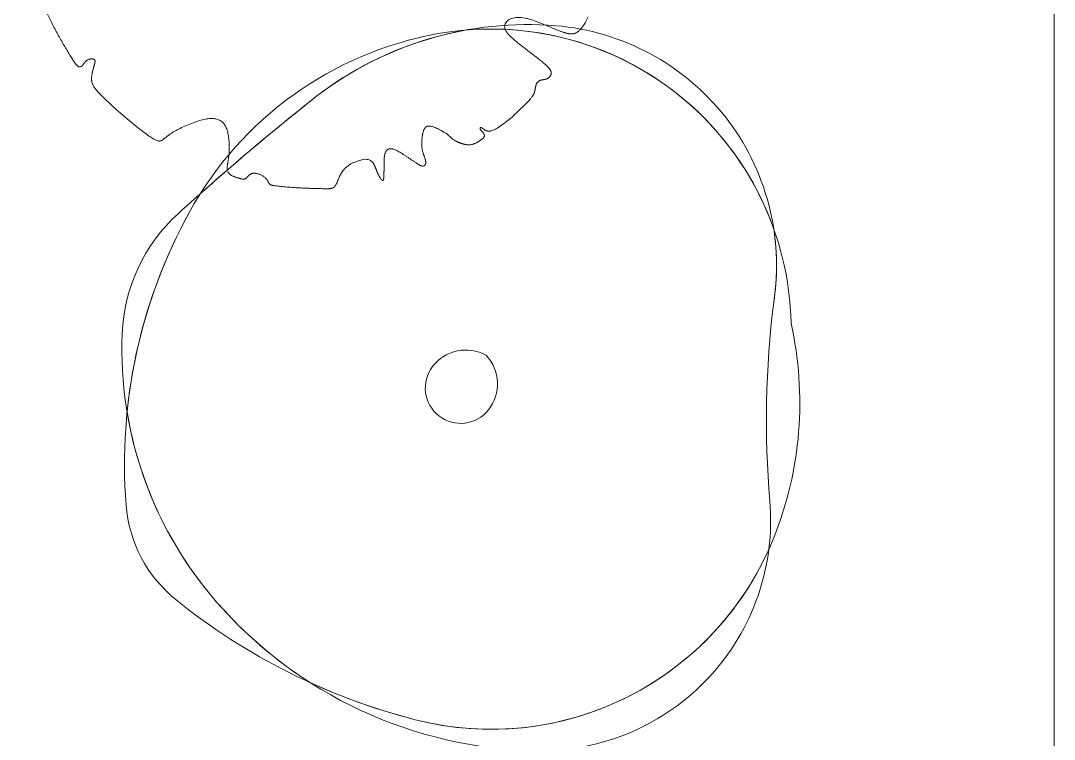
# Model space of a CAD drawing. Header units: metres. Extents: x -144 to 1000, y -717 to 29.
# Drawn here: x 169.303 to 170.272, y -564.232 to -563.558 of the extents above; entities that cross this region are included whole.
import ezdxf

# ---------------------------------------------------------------- set-up
doc = ezdxf.new("R2010")
doc.units = ezdxf.units.M
doc.layers.get('0').update_dxf_attribs({"color": 1})
doc.layers.add('A-DETL-GENF', color=1, linetype='Continuous', lineweight=9)
doc.layers.add('A-FLOR', color=2, linetype='Continuous', lineweight=9)

# ---------------------------------------------------------------- blocks, each defined once
blk = doc.blocks.new('Q')
at = {"layer": 'A-DETL-GENF'}
for centre, radius, start, end in [((175.70475, -502.38064), 0.32479, 85.31026, 127.42974), ((175.70475, -502.38064), 0.32479, 100.13791, 127.42974), ((175.67038, -502.34136), 0.28137, 1.16757, 100.45548), ((175.67038, -502.34136), 0.28137, 19.54941, 94.64891), ((175.71288, -502.28144), 0.22526, 351.1087, 85.31026), ((175.67982, -502.39252), 0.3334, 100.45548, 151.04248), ((177.02764, -504.04708), 2.45244, 128.30978, 132.29593), ((177.02764, -504.04708), 2.45244, 128.30978, 131.64364), ((175.67982, -502.39252), 0.3334, 147.70328, 151.04248), ((175.48526, -502.35179), 0.16051, 132.29593, 177.68766), ((175.81579, -502.46776), 0.48879, 151.04248, 184.47921), ((175.81579, -502.46776), 0.48879, 151.04248, 174.26), ((175.71288, -502.28144), 0.22526, 351.1087, 8.74143), ((176.81939, -502.42636), 0.89078, 172.90007, 184.87564), ((176.81939, -502.42636), 0.89078, 172.90007, 184.87564), ((175.61909, -502.41006), 0.34083, 338.15257, 12.61453), ((175.68535, -502.35987), 0.36076, 177.68766, 221.07668), ((175.64703, -502.40015), 0.03938, 61.27911, 142.67934), ((175.64703, -502.40015), 0.03938, 61.27911, 142.67934), ((175.63717, -502.39249), 0.03939, 321.68264, 43.04272), ((175.63717, -502.39249), 0.03939, 321.68264, 43.04272), ((175.64207, -502.39637), 0.03314, 142.67934, 321.68264), ((175.64207, -502.39637), 0.03314, 142.67934, 321.68264), ((175.68535, -502.35987), 0.36076, 189.4142, 221.07668), ((175.45513, -502.49601), 0.12703, 184.47921, 231.15866), ((175.71675, -502.52042), 0.21587, 269.07521, 4.87564), ((175.71675, -502.52042), 0.21587, 352.76775, 4.87564), ((175.67043, -502.43064), 0.28552, 255.60852, 338.15257), ((175.67043, -502.43064), 0.28552, 255.60852, 335.82029), ((175.74651, -502.13415), 0.59162, 231.15866, 255.60852), ((175.71983, -502.32981), 0.40649, 221.07668, 237.47046), ((175.71983, -502.32981), 0.40649, 221.07668, 269.07521), ((175.74651, -502.13415), 0.59162, 245.50783, 255.60852)]:
    blk.add_arc(centre, radius, start, end, dxfattribs=at)
for points, knots in [([(175.32081, -501.8745), (175.31803, -501.87449), (175.3142, -501.87432), (175.31043, -501.87383), (175.30844, -501.87348), (175.30698, -501.87319), (175.30558, -501.87287), (175.30426, -501.87251), (175.30297, -501.87212), (175.30169, -501.87172), (175.30042, -501.87129), (175.29879, -501.87069), (175.29677, -501.86989), (175.29423, -501.86887), (175.29175, -501.86779), (175.28929, -501.86667), (175.28734, -501.8657), (175.2859, -501.86492), (175.28484, -501.86432), (175.28385, -501.86372), (175.28296, -501.86311), (175.28214, -501.8625), (175.28138, -501.86189), (175.28072, -501.86128), (175.28027, -501.86077), (175.27998, -501.86036), (175.27972, -501.85996), (175.27947, -501.85945), (175.27931, -501.85894), (175.27925, -501.85859), (175.27923, -501.85839), (175.27922, -501.85824), (175.27922, -501.8581), (175.27924, -501.8579), (175.2793, -501.85755), (175.27943, -501.85716), (175.27961, -501.85677), (175.27977, -501.85648), (175.27991, -501.85625), (175.28002, -501.85606), (175.28011, -501.85592), (175.2802, -501.85578), (175.28033, -501.8556), (175.28059, -501.85528), (175.281, -501.85483), (175.28145, -501.8544), (175.28176, -501.85411), (175.28193, -501.85395), (175.28206, -501.85383), (175.28219, -501.85371), (175.28237, -501.85355), (175.28269, -501.85328), (175.28316, -501.85291), (175.28361, -501.85255), (175.2839, -501.85232), (175.28406, -501.85219), (175.28417, -501.8521), (175.28428, -501.85201), (175.28442, -501.85189), (175.28466, -501.85169), (175.28499, -501.85142), (175.28526, -501.85117), (175.28543, -501.851), (175.28552, -501.85087), (175.2856, -501.85076), (175.28565, -501.85066), (175.2857, -501.8505), (175.28567, -501.85035), (175.28556, -501.85023), (175.28545, -501.85015), (175.28528, -501.85008), (175.285, -501.85001), (175.28468, -501.84996), (175.28439, -501.84993), (175.28415, -501.8499), (175.28389, -501.84988), (175.28352, -501.84987), (175.2828, -501.84985), (175.2816, -501.84984), (175.28013, -501.84983), (175.27884, -501.84983), (175.27785, -501.84985), (175.27682, -501.84987), (175.27574, -501.8499), (175.27464, -501.84994), (175.27358, -501.85001), (175.27255, -501.85011), (175.2715, -501.85022), (175.27049, -501.85036), (175.26956, -501.85055), (175.26871, -501.85077), (175.26766, -501.85112), (175.26672, -501.85154), (175.26593, -501.85204), (175.26541, -501.85246), (175.26502, -501.85284), (175.26473, -501.85316), (175.26451, -501.85341), (175.2643, -501.85367), (175.26405, -501.85403), (175.26376, -501.8545), (175.26349, -501.855), (175.26328, -501.85542), (175.26312, -501.85574), (175.26296, -501.85607), (175.26277, -501.85652), (175.26254, -501.85711), (175.26231, -501.85772), (175.26212, -501.85823), (175.26197, -501.85862), (175.26182, -501.85901), (175.26162, -501.85955), (175.26137, -501.86024), (175.26106, -501.8611), (175.26069, -501.86199), (175.26029, -501.86291), (175.25972, -501.86417), (175.2586, -501.86646), (175.25579, -501.87137), (175.25174, -501.87735), (175.24739, -501.8831), (175.24469, -501.88643), (175.2426, -501.88894), (175.24107, -501.89076), (175.23959, -501.89252), (175.23818, -501.89426), (175.23707, -501.89569), (175.23622, -501.89682), (175.23561, -501.89768), (175.23502, -501.89854), (175.23427, -501.89968), (175.23339, -501.90113), (175.23247, -501.9029), (175.23139, -501.90532), (175.23041, -501.90852), (175.22978, -501.91246), (175.22968, -501.9163), (175.23003, -501.91925), (175.23049, -501.9211), (175.23081, -501.92209), (175.2311, -501.92279), (175.23143, -501.92346), (175.23178, -501.92409), (175.23218, -501.92468), (175.23263, -501.92523), (175.23313, -501.92573), (175.23366, -501.92618), (175.23415, -501.92653), (175.23456, -501.92678), (175.23499, -501.92701), (175.23556, -501.92727), (175.23631, -501.92752), (175.23696, -501.9277), (175.23743, -501.92782), (175.2377, -501.92789), (175.23791, -501.92794), (175.23811, -501.92799), (175.23839, -501.92805), (175.23889, -501.92815), (175.23963, -501.92827), (175.24039, -501.9284), (175.241, -501.92851), (175.24137, -501.92859), (175.24167, -501.92866), (175.24197, -501.92873), (175.24251, -501.92885), (175.24328, -501.92902), (175.24405, -501.92923), (175.24465, -501.92942), (175.24509, -501.92959), (175.24553, -501.92977), (175.24612, -501.93003), (175.24712, -501.93053), (175.24904, -501.9317), (175.25148, -501.93393), (175.25375, -501.9372), (175.25494, -501.94031), (175.25541, -501.94288), (175.25548, -501.94451), (175.25539, -501.94579), (175.25522, -501.94707), (175.25489, -501.94831), (175.2544, -501.9495), (175.25395, -501.95038), (175.25341, -501.95122), (175.25262, -501.95228), (175.25162, -501.95327), (175.2505, -501.95417), (175.24965, -501.95478), (175.24875, -501.95533), (175.24779, -501.95583), (175.24681, -501.95626), (175.24555, -501.95673), (175.24429, -501.95704), (175.2432, -501.95718), (175.24261, -501.95722), (175.24219, -501.95723), (175.24177, -501.95721), (175.24124, -501.95715), (175.24072, -501.95703), (175.24023, -501.95689), (175.23987, -501.95678), (175.23958, -501.95667), (175.23935, -501.95659), (175.23919, -501.95652), (175.23902, -501.95646), (175.23881, -501.95636), (175.23855, -501.95623), (175.23825, -501.95605), (175.23796, -501.95587), (175.23767, -501.95569), (175.2374, -501.95551), (175.23718, -501.95537), (175.237, -501.95526), (175.23687, -501.95519), (175.23674, -501.95512), (175.23657, -501.95502), (175.23637, -501.9549), (175.23613, -501.95475), (175.23582, -501.95457), (175.23553, -501.95441), (175.23528, -501.9543), (175.23513, -501.95425), (175.23503, -501.95422), (175.23493, -501.95419), (175.23479, -501.95416), (175.23456, -501.95412), (175.23424, -501.9541), (175.23388, -501.95414), (175.23354, -501.95425), (175.23323, -501.95444), (175.23294, -501.9547), (175.23267, -501.95502), (175.2322, -501.95583), (175.23169, -501.95757), (175.2315, -501.96114), (175.23177, -501.96578), (175.23237, -501.97112), (175.23323, -501.97685), (175.23424, -501.98264), (175.2353, -501.98813), (175.23626, -501.99235), (175.23712, -501.99545), (175.23783, -501.99764), (175.2386, -501.99966), (175.23931, -502.00121), (175.23993, -502.00236), (175.24057, -502.00344), (175.24144, -502.00468), (175.2426, -502.00594), (175.24387, -502.007), (175.24505, -502.00769), (175.24605, -502.00813), (175.24682, -502.00842), (175.24761, -502.00865), (175.24843, -502.00884), (175.24927, -502.00898), (175.25013, -502.00909), (175.251, -502.00915), (175.25189, -502.00917), (175.2528, -502.00916), (175.25371, -502.00911), (175.25463, -502.00903), (175.25557, -502.00892), (175.25651, -502.00878), (175.25745, -502.00862), (175.25839, -502.00843), (175.25934, -502.00821), (175.26012, -502.00802), (175.26074, -502.00787), (175.26119, -502.00777), (175.26164, -502.00767), (175.26224, -502.00752), (175.26298, -502.00734), (175.2637, -502.00718), (175.26418, -502.00708), (175.26445, -502.00703), (175.26465, -502.007), (175.26484, -502.00698), (175.2651, -502.00694), (175.26555, -502.00688), (175.26616, -502.00682), (175.26674, -502.0068), (175.26716, -502.00682), (175.26746, -502.00687), (175.26774, -502.00693), (175.26809, -502.00704), (175.2685, -502.00723), (175.26885, -502.00747), (175.26909, -502.0077), (175.2693, -502.00795), (175.26952, -502.00832), (175.26971, -502.00885), (175.26982, -502.00942), (175.26986, -502.01001), (175.26982, -502.01062), (175.26967, -502.01151), (175.26938, -502.0124), (175.26892, -502.01323), (175.2685, -502.01386), (175.26802, -502.01447), (175.26748, -502.01504), (175.26688, -502.01557), (175.2662, -502.01608), (175.2656, -502.01648), (175.26511, -502.01678), (175.26474, -502.01701), (175.26436, -502.01723), (175.26384, -502.01751), (175.26317, -502.01785), (175.26248, -502.01817), (175.26193, -502.01842), (175.26153, -502.0186), (175.26113, -502.01878), (175.26059, -502.01901), (175.2599, -502.01928), (175.25923, -502.01954), (175.25871, -502.01974), (175.25819, -502.01995), (175.25756, -502.02019), (175.25681, -502.02047), (175.25621, -502.02071), (175.25575, -502.0209), (175.25541, -502.02104), (175.25507, -502.02119), (175.25463, -502.02138), (175.2541, -502.02162), (175.25359, -502.02186), (175.2532, -502.02207), (175.25292, -502.02223), (175.25265, -502.0224), (175.25229, -502.02262), (175.25187, -502.02291), (175.25148, -502.02321), (175.25119, -502.02347), (175.25099, -502.02367), (175.25079, -502.02388), (175.25054, -502.02417), (175.25015, -502.0247), (175.24969, -502.02553), (175.24935, -502.02671), (175.24919, -502.02803), (175.24921, -502.0295), (175.24945, -502.03164), (175.25015, -502.03464), (175.25154, -502.0387), (175.25339, -502.04316), (175.25636, -502.04955), (175.25994, -502.0565), (175.2638, -502.06364), (175.26675, -502.06896), (175.2697, -502.07412), (175.27255, -502.07899), (175.27524, -502.08347), (175.27727, -502.08677), (175.27874, -502.08908), (175.2796, -502.09039), (175.28027, -502.09133), (175.28075, -502.092), (175.28122, -502.09261), (175.28168, -502.09317), (175.28212, -502.09367), (175.28256, -502.09412), (175.28298, -502.09451), (175.2834, -502.09484), (175.28381, -502.0951), (175.28421, -502.09531), (175.28461, -502.09545), (175.285, -502.09552), (175.28539, -502.09552), (175.28577, -502.09546), (175.28608, -502.09534), (175.28634, -502.09521), (175.28653, -502.0951), (175.28672, -502.09496), (175.28696, -502.09474), (175.28721, -502.09449), (175.28746, -502.0942), (175.28765, -502.09398), (175.28781, -502.09378), (175.28795, -502.09362), (175.28805, -502.0935), (175.28815, -502.09338), (175.28828, -502.09321), (175.28852, -502.09289), (175.28887, -502.0924), (175.28923, -502.0919), (175.2895, -502.09156), (175.28966, -502.09137), (175.28979, -502.09123), (175.28992, -502.0911), (175.29009, -502.09091), (175.29039, -502.09058), (175.29085, -502.09011), (175.29133, -502.08967), (175.29175, -502.08936), (175.29208, -502.08915), (175.29242, -502.08895), (175.29291, -502.08871), (175.29355, -502.08845), (175.29435, -502.0882), (175.29511, -502.08804), (175.29587, -502.08797), (175.29666, -502.08797), (175.2974, -502.08805), (175.29787, -502.08817), (175.29813, -502.08828), (175.29831, -502.08836), (175.29859, -502.08852), (175.29893, -502.08879), (175.2992, -502.08913), (175.29933, -502.0894), (175.29939, -502.08956), (175.29943, -502.08969), (175.29946, -502.08982), (175.29949, -502.09), (175.29951, -502.09033), (175.29946, -502.09076), (175.29938, -502.09121), (175.2993, -502.09157), (175.29923, -502.09188), (175.29918, -502.09213), (175.29913, -502.09233), (175.29909, -502.09252), (175.29902, -502.09279), (175.29888, -502.09327), (175.29865, -502.094), (175.2984, -502.09477), (175.2982, -502.09541), (175.29807, -502.0959), (175.29793, -502.0964), (175.29774, -502.09708), (175.29751, -502.09797), (175.29728, -502.0989), (175.29713, -502.09957), (175.29705, -502.09996), (175.29698, -502.10031), (175.2969, -502.10071), (175.29678, -502.10131), (175.29662, -502.10209), (175.29644, -502.10305), (175.29631, -502.10404), (175.29626, -502.10481), (175.29625, -502.10529), (175.29625, -502.10547), (175.29625, -502.10574), (175.29624, -502.10632), (175.29623, -502.10723), (175.29626, -502.10835), (175.29639, -502.10951), (175.29663, -502.11053), (175.2969, -502.11127), (175.29709, -502.11169), (175.29738, -502.11234), (175.29813, -502.11379), (175.29968, -502.11613), (175.30133, -502.11814), (175.30226, -502.11918)], [0, 0, 0, 0, 0.008264, 0.012397, 0.014463, 0.016529, 0.018595, 0.020661, 0.022727, 0.024793, 0.02686, 0.028926, 0.033058, 0.03719, 0.041322, 0.045455, 0.049587, 0.051653, 0.053719, 0.055785, 0.057851, 0.059917, 0.061983, 0.06405, 0.066116, 0.067149, 0.068182, 0.070248, 0.072314, 0.073347, 0.073864, 0.07438, 0.074897, 0.075413, 0.076446, 0.078512, 0.079545, 0.080579, 0.081612, 0.082128, 0.082645, 0.083161, 0.083678, 0.084711, 0.086777, 0.088843, 0.089876, 0.090393, 0.090909, 0.091426, 0.091942, 0.092975, 0.095041, 0.097107, 0.09814, 0.098657, 0.099174, 0.09969, 0.100207, 0.10124, 0.103306, 0.105372, 0.106405, 0.107438, 0.108471, 0.109504, 0.110537, 0.113636, 0.115186, 0.116219, 0.117769, 0.119835, 0.121901, 0.122934, 0.123967, 0.125, 0.126033, 0.128099, 0.132231, 0.136364, 0.13843, 0.140496, 0.142562, 0.144628, 0.146694, 0.14876, 0.150826, 0.152893, 0.154959, 0.157025, 0.159091, 0.161157, 0.165289, 0.167355, 0.169421, 0.171488, 0.172521, 0.173554, 0.174587, 0.17562, 0.177686, 0.179752, 0.180785, 0.181818, 0.182851, 0.183884, 0.18595, 0.188017, 0.18905, 0.190083, 0.191116, 0.192149, 0.194215, 0.196281, 0.198347, 0.200413, 0.202479, 0.206612, 0.214876, 0.231405, 0.239669, 0.247934, 0.252066, 0.256198, 0.260331, 0.264463, 0.268595, 0.270661, 0.272727, 0.274793, 0.27686, 0.280992, 0.285124, 0.289256, 0.297521, 0.305785, 0.31405, 0.322314, 0.326446, 0.328512, 0.330579, 0.332645, 0.334711, 0.336777, 0.338843, 0.340909, 0.342975, 0.345041, 0.346074, 0.347107, 0.349174, 0.35124, 0.353306, 0.354339, 0.354855, 0.355372, 0.355888, 0.356405, 0.357438, 0.359504, 0.36157, 0.362603, 0.363636, 0.364153, 0.364669, 0.365702, 0.367769, 0.369835, 0.370868, 0.371901, 0.372934, 0.373967, 0.376033, 0.380165, 0.38843, 0.396694, 0.404959, 0.409091, 0.413223, 0.415289, 0.417355, 0.421488, 0.423554, 0.42562, 0.427686, 0.429752, 0.433884, 0.43595, 0.438017, 0.440083, 0.442149, 0.444215, 0.446281, 0.450413, 0.452479, 0.453512, 0.454545, 0.455579, 0.456612, 0.458678, 0.459711, 0.460744, 0.461777, 0.462293, 0.46281, 0.463326, 0.463843, 0.464876, 0.465909, 0.466942, 0.467975, 0.469008, 0.470041, 0.470558, 0.471074, 0.471591, 0.472107, 0.47314, 0.474174, 0.475207, 0.477273, 0.478306, 0.478822, 0.479339, 0.479855, 0.480372, 0.481405, 0.483471, 0.485537, 0.487603, 0.489669, 0.491736, 0.493802, 0.495868, 0.504132, 0.512397, 0.520661, 0.528926, 0.53719, 0.545455, 0.553719, 0.561983, 0.566116, 0.570248, 0.57438, 0.578512, 0.580579, 0.582645, 0.586777, 0.590909, 0.595041, 0.599174, 0.60124, 0.603306, 0.605372, 0.607438, 0.609504, 0.61157, 0.613636, 0.615702, 0.617769, 0.619835, 0.621901, 0.623967, 0.626033, 0.628099, 0.630165, 0.632231, 0.634298, 0.635331, 0.636364, 0.637397, 0.63843, 0.640496, 0.642562, 0.643595, 0.644112, 0.644628, 0.645145, 0.645661, 0.646694, 0.64876, 0.650826, 0.65186, 0.652893, 0.653926, 0.654959, 0.657025, 0.659091, 0.660124, 0.661157, 0.663223, 0.665289, 0.667355, 0.669421, 0.671488, 0.673554, 0.677686, 0.679752, 0.681818, 0.683884, 0.68595, 0.688017, 0.690083, 0.692149, 0.693182, 0.694215, 0.695248, 0.696281, 0.698347, 0.700413, 0.701446, 0.702479, 0.703512, 0.704545, 0.706612, 0.708678, 0.709711, 0.710744, 0.71281, 0.714876, 0.716942, 0.717975, 0.719008, 0.720041, 0.721074, 0.72314, 0.725207, 0.72624, 0.727273, 0.728306, 0.729339, 0.731405, 0.733471, 0.734504, 0.735537, 0.73657, 0.737603, 0.739669, 0.743802, 0.747934, 0.752066, 0.756198, 0.760331, 0.768595, 0.77686, 0.785124, 0.793388, 0.809917, 0.818182, 0.826446, 0.834711, 0.842975, 0.85124, 0.859504, 0.863636, 0.867769, 0.869835, 0.871901, 0.873967, 0.876033, 0.878099, 0.880165, 0.882231, 0.884298, 0.886364, 0.88843, 0.890496, 0.892562, 0.894628, 0.896694, 0.89876, 0.899793, 0.900826, 0.90186, 0.902893, 0.904959, 0.905992, 0.907025, 0.908058, 0.908574, 0.909091, 0.909607, 0.910124, 0.911157, 0.913223, 0.915289, 0.916322, 0.916839, 0.917355, 0.917872, 0.918388, 0.919421, 0.921488, 0.923554, 0.924587, 0.92562, 0.926653, 0.927686, 0.929752, 0.931818, 0.933884, 0.93595, 0.938017, 0.940083, 0.942149, 0.942665, 0.943182, 0.944215, 0.946281, 0.948347, 0.94938, 0.949897, 0.950413, 0.95093, 0.951446, 0.952479, 0.954545, 0.955579, 0.956612, 0.957645, 0.958161, 0.958678, 0.959194, 0.959711, 0.960744, 0.96281, 0.964876, 0.965909, 0.966942, 0.967975, 0.969008, 0.971074, 0.97314, 0.974174, 0.97469, 0.975207, 0.975981, 0.976756, 0.978306, 0.979855, 0.981405, 0.982955, 0.983342, 0.983536, 0.983729, 0.984504, 0.986054, 0.987603, 0.989153, 0.990702, 0.991477, 0.991865, 0.992252, 0.993802, 0.996901, 1, 1, 1, 1]), ([(175.68433, -502.06134), (175.68418, -502.06104), (175.68385, -502.06037), (175.68351, -502.05932), (175.68331, -502.05822), (175.68331, -502.05732), (175.68341, -502.05663), (175.68352, -502.05612), (175.68367, -502.05562), (175.68387, -502.05513), (175.6841, -502.05466), (175.68463, -502.05374), (175.68619, -502.05192), (175.68968, -502.04987), (175.69517, -502.04892), (175.70098, -502.04946), (175.7064, -502.05073), (175.71087, -502.05214), (175.71569, -502.05394), (175.72071, -502.05598), (175.72579, -502.05811), (175.72994, -502.05984), (175.73315, -502.06112), (175.73509, -502.06187), (175.73659, -502.06241), (175.73769, -502.06281), (175.73877, -502.06318), (175.73965, -502.06345), (175.74033, -502.06365), (175.74101, -502.06385), (175.74183, -502.06407), (175.74264, -502.06426), (175.74328, -502.06438), (175.74375, -502.06445), (175.74422, -502.0645), (175.74484, -502.06457), (175.7456, -502.06461), (175.74634, -502.0646), (175.74694, -502.06455), (175.74738, -502.06449), (175.74782, -502.06441), (175.7484, -502.06428), (175.74912, -502.06407), (175.74998, -502.06374), (175.75084, -502.06329), (175.7517, -502.06274), (175.75255, -502.0621), (175.7534, -502.06135), (175.75513, -502.05957), (175.75774, -502.05606), (175.76025, -502.05129), (175.76155, -502.04854)], [0.5312985, 0.5312985, 0.5312985, 0.5312985, 0.5384615, 0.5480769, 0.5576923, 0.5673077, 0.5721154, 0.5769231, 0.5817308, 0.5865385, 0.5913462, 0.5961538, 0.6153846, 0.6538462, 0.6923077, 0.7307692, 0.75, 0.7692308, 0.7884615, 0.8076923, 0.8269231, 0.8461538, 0.8557692, 0.8653846, 0.8701923, 0.875, 0.8798077, 0.8846154, 0.8870192, 0.8894231, 0.8942308, 0.8990385, 0.9014423, 0.9038462, 0.90625, 0.9086538, 0.9134615, 0.9182692, 0.9206731, 0.9230769, 0.9254808, 0.9278846, 0.9326923, 0.9375, 0.9423077, 0.9471154, 0.9519231, 0.9567308, 0.9615385, 0.9807692, 1, 1, 1, 1]), ([(175.30226, -502.11918), (175.30561, -502.12252), (175.3121, -502.12881), (175.32426, -502.13987), (175.33486, -502.14868), (175.3434, -502.15535), (175.34862, -502.15929), (175.35279, -502.1622), (175.3561, -502.16411), (175.35829, -502.16487), (175.35959, -502.16498), (175.36019, -502.16493), (175.36053, -502.16488), (175.36078, -502.16482), (175.36104, -502.16476), (175.36136, -502.16464), (175.36176, -502.16447), (175.36215, -502.16425), (175.36243, -502.16409), (175.3626, -502.16398), (175.36277, -502.16388), (175.36298, -502.16374), (175.36332, -502.1635), (175.36374, -502.16317), (175.36418, -502.16281), (175.36456, -502.16251), (175.36486, -502.16227), (175.36517, -502.16202), (175.36558, -502.16168), (175.36612, -502.16123), (175.3667, -502.16076), (175.3672, -502.16036), (175.36759, -502.16007), (175.368, -502.15976), (175.36857, -502.15934), (175.36961, -502.15858), (175.37126, -502.15746), (175.37362, -502.15604), (175.37708, -502.15411), (175.38195, -502.15168), (175.38821, -502.14894), (175.39445, -502.14661), (175.40021, -502.14492), (175.40531, -502.14397), (175.4098, -502.14376), (175.41367, -502.14431), (175.41693, -502.14566), (175.41958, -502.14782), (175.42165, -502.15077), (175.4232, -502.15447), (175.42429, -502.15886), (175.42497, -502.16393), (175.42525, -502.16947), (175.42517, -502.1742), (175.42493, -502.17742), (175.42474, -502.17924), (175.42459, -502.18056), (175.42441, -502.18185), (175.42419, -502.18312), (175.42401, -502.18415), (175.4239, -502.18485), (175.42384, -502.18525), (175.42378, -502.18564), (175.42372, -502.18613), (175.4236, -502.18689), (175.42346, -502.18783), (175.42335, -502.18872), (175.42331, -502.18933), (175.4233, -502.18967), (175.4233, -502.18993), (175.4233, -502.19018), (175.4233, -502.19051), (175.42332, -502.19108), (175.42336, -502.19167), (175.42342, -502.1921), (175.42344, -502.19222)], [0, 0, 0, 0, 0.015625, 0.03125, 0.0625, 0.078125, 0.09375, 0.109375, 0.125, 0.140625, 0.1484375, 0.1523438, 0.1542969, 0.15625, 0.1582031, 0.1601562, 0.1640625, 0.1679688, 0.1699219, 0.1708984, 0.171875, 0.1738281, 0.1757812, 0.1796875, 0.1835938, 0.1855469, 0.1875, 0.1894531, 0.1914062, 0.1953125, 0.1992188, 0.2011719, 0.203125, 0.2050781, 0.2070312, 0.2109375, 0.21875, 0.2265625, 0.234375, 0.25, 0.265625, 0.28125, 0.296875, 0.3125, 0.328125, 0.34375, 0.359375, 0.375, 0.390625, 0.40625, 0.421875, 0.4375, 0.453125, 0.46875, 0.4765625, 0.4804688, 0.484375, 0.4882812, 0.4921875, 0.4960938, 0.4980469, 0.4990234, 0.5, 0.5019531, 0.5039062, 0.5078125, 0.5117188, 0.5136719, 0.5146484, 0.515625, 0.5166016, 0.5175781, 0.5195312, 0.5234375, 0.525, 0.525, 0.525, 0.525])]:
    blk.add_open_spline(points, degree=3, knots=knots, dxfattribs=at)
at = {"layer": 'A-DETL-GENF', "color": 79, "true_color": 0x364b21}
for points, knots in [([(175.6978, -502.07468), (175.69732, -502.07431), (175.69561, -502.07294), (175.69283, -502.07066), (175.68974, -502.06792), (175.68758, -502.06574), (175.68614, -502.06406), (175.68522, -502.06283), (175.68465, -502.06193), (175.68438, -502.06144), (175.68433, -502.06134)], [0.43504691, 0.43504691, 0.43504691, 0.43504691, 0.44230769, 0.46153846, 0.48076923, 0.5, 0.50961538, 0.51923077, 0.52884615, 0.53129847, 0.53129847, 0.53129847, 0.53129847]), ([(175.70776, -502.08235), (175.70658, -502.08145), (175.70402, -502.07951), (175.70081, -502.07704), (175.69884, -502.0755), (175.69817, -502.07498)], [0.38709677, 0.38709677, 0.38709677, 0.38709677, 0.40384615, 0.42307692, 0.43315054, 0.43315054, 0.43315054, 0.43315054]), ([(175.6899, -502.14279), (175.69204, -502.1408), (175.69497, -502.13805), (175.69833, -502.13483), (175.70059, -502.13264), (175.70255, -502.13071), (175.70421, -502.12905), (175.70564, -502.12757), (175.70691, -502.12618), (175.70799, -502.12492), (175.70884, -502.12384), (175.70942, -502.123), (175.70983, -502.12235), (175.71013, -502.12185), (175.71041, -502.12136), (175.71071, -502.12073), (175.71095, -502.12012), (175.71114, -502.11952), (175.71128, -502.11908), (175.71138, -502.1187), (175.71147, -502.1184), (175.71153, -502.11817), (175.7116, -502.11793), (175.71167, -502.11762), (175.71175, -502.11722), (175.71183, -502.11674), (175.71193, -502.1161), (175.71202, -502.11547), (175.71212, -502.11494), (175.71218, -502.11464), (175.71223, -502.11442), (175.71228, -502.1142), (175.71234, -502.11391), (175.71243, -502.11355), (175.71253, -502.11313), (175.71267, -502.11257), (175.71283, -502.11204), (175.71302, -502.11154), (175.71325, -502.11108), (175.71359, -502.11055), (175.71406, -502.10998), (175.71449, -502.10955), (175.71481, -502.10928), (175.715, -502.10914), (175.71514, -502.10903), (175.71528, -502.10893), (175.71547, -502.1088), (175.71583, -502.10859), (175.71636, -502.10833), (175.71691, -502.10812), (175.71729, -502.10799), (175.71751, -502.10791), (175.71767, -502.10786), (175.71783, -502.10781), (175.71805, -502.10775), (175.71832, -502.10769), (175.71865, -502.10763), (175.71898, -502.10758), (175.7193, -502.10753), (175.71963, -502.10748), (175.7199, -502.10744), (175.72011, -502.1074), (175.72027, -502.10736), (175.72043, -502.10733), (175.72064, -502.10728), (175.7209, -502.10723), (175.72122, -502.10717), (175.72164, -502.10708), (175.72205, -502.10698), (175.72245, -502.10685), (175.72274, -502.10673), (175.72303, -502.1066), (175.72342, -502.1064), (175.72389, -502.10612), (175.72443, -502.10574), (175.72492, -502.10533), (175.72537, -502.10488), (175.72579, -502.10439), (175.72615, -502.10388), (175.72645, -502.10336), (175.72667, -502.10284), (175.72689, -502.10212), (175.727, -502.1012), (175.72685, -502.10028), (175.72661, -502.09953), (175.72641, -502.09906), (175.72622, -502.09868), (175.72601, -502.0983), (175.72571, -502.09782), (175.72529, -502.09724), (175.72483, -502.09664), (175.72432, -502.09604), (175.72375, -502.09544), (175.72314, -502.09482), (175.7225, -502.09419), (175.72181, -502.09355), (175.72084, -502.09269), (175.71902, -502.09114), (175.71676, -502.08931), (175.71496, -502.08789), (175.71439, -502.08745)], [0, 0, 0, 0, 0.0096154, 0.0144231, 0.0192308, 0.0240385, 0.0288462, 0.0336538, 0.0384615, 0.0432692, 0.0480769, 0.0528846, 0.0552885, 0.0576923, 0.0600962, 0.0625, 0.0673077, 0.0697115, 0.0721154, 0.0745192, 0.0757212, 0.0769231, 0.078125, 0.0793269, 0.0817308, 0.0841346, 0.0865385, 0.0913462, 0.09375, 0.0949519, 0.0961538, 0.0973558, 0.0985577, 0.1009615, 0.1033654, 0.1057692, 0.1105769, 0.1129808, 0.1153846, 0.1201923, 0.125, 0.1298077, 0.1322115, 0.1334135, 0.1346154, 0.1358173, 0.1370192, 0.1394231, 0.1442308, 0.1490385, 0.1514423, 0.1526442, 0.1538462, 0.1550481, 0.15625, 0.1586538, 0.1610577, 0.1634615, 0.1658654, 0.1682692, 0.1706731, 0.171875, 0.1730769, 0.1742788, 0.1754808, 0.1778846, 0.1802885, 0.1826923, 0.1875, 0.1899038, 0.1923077, 0.1947115, 0.1971154, 0.2019231, 0.2067308, 0.2115385, 0.2163462, 0.2211538, 0.2259615, 0.2307692, 0.2355769, 0.2403846, 0.25, 0.2596154, 0.2644231, 0.2692308, 0.2716346, 0.2740385, 0.2788462, 0.2836538, 0.2884615, 0.2932692, 0.2980769, 0.3028846, 0.3076923, 0.3125, 0.3173077, 0.3269231, 0.3461538, 0.3548387, 0.3548387, 0.3548387, 0.3548387]), ([(175.71439, -502.08745), (175.7137, -502.08691), (175.71171, -502.08536), (175.70946, -502.08364), (175.70793, -502.08248), (175.70776, -502.08235)], [0.35483871, 0.35483871, 0.35483871, 0.35483871, 0.36538462, 0.38461538, 0.38709677, 0.38709677, 0.38709677, 0.38709677]), ([(175.64785, -502.16839), (175.64809, -502.16842), (175.64858, -502.16847), (175.64931, -502.16851), (175.65004, -502.1685), (175.65101, -502.16846), (175.65224, -502.16828), (175.65356, -502.16793), (175.65464, -502.16755), (175.65572, -502.16712), (175.65686, -502.16658), (175.65799, -502.16596), (175.6588, -502.1655), (175.65958, -502.16501), (175.66061, -502.16433), (175.66155, -502.16364), (175.66232, -502.163), (175.66286, -502.16252), (175.66324, -502.16213), (175.66351, -502.16182), (175.66369, -502.1616), (175.66384, -502.16138), (175.66402, -502.1611), (175.66426, -502.16063), (175.66436, -502.16015), (175.66435, -502.15972), (175.66431, -502.15944), (175.66424, -502.15915), (175.66412, -502.15886), (175.66402, -502.15863), (175.66392, -502.15843), (175.66383, -502.15827), (175.66376, -502.15815), (175.66368, -502.15802), (175.66357, -502.15785), (175.66334, -502.15754), (175.66295, -502.15707), (175.66254, -502.15659), (175.66227, -502.15626), (175.66211, -502.15608), (175.66201, -502.15594), (175.6619, -502.1558), (175.66175, -502.15561), (175.66147, -502.15527), (175.66106, -502.15477), (175.66063, -502.1542), (175.66041, -502.15383), (175.66032, -502.15361), (175.66027, -502.15347), (175.66023, -502.1533), (175.66021, -502.1531), (175.66021, -502.15292), (175.66024, -502.15275), (175.66029, -502.15261), (175.66035, -502.15249), (175.66043, -502.1524), (175.66052, -502.15233), (175.66068, -502.15226), (175.66089, -502.15224), (175.66112, -502.15226), (175.6613, -502.1523), (175.66145, -502.15234), (175.66158, -502.15238), (175.66167, -502.15242), (175.66176, -502.15246), (175.66189, -502.15253), (175.66212, -502.15267), (175.66239, -502.15288), (175.66268, -502.15311), (175.6629, -502.15329), (175.66309, -502.15344), (175.66325, -502.15355), (175.66336, -502.15363), (175.66348, -502.15371), (175.66363, -502.15382), (175.66383, -502.15396), (175.66408, -502.15414), (175.66441, -502.15438), (175.66475, -502.15461), (175.66506, -502.15479), (175.66524, -502.15488), (175.66538, -502.15495), (175.66552, -502.15501), (175.66571, -502.15509), (175.66604, -502.15523), (175.66653, -502.1554), (175.66704, -502.15553), (175.66747, -502.15561), (175.6678, -502.15565), (175.66814, -502.15567), (175.66861, -502.15568), (175.66921, -502.15566), (175.66998, -502.15558), (175.67107, -502.15534), (175.67257, -502.15484), (175.67454, -502.15394), (175.67674, -502.15267), (175.67991, -502.15061), (175.68423, -502.1474), (175.68798, -502.14439), (175.6899, -502.14279)], [0.1875, 0.1875, 0.1875, 0.1875, 0.1979167, 0.2083333, 0.21875, 0.2291667, 0.25, 0.2708333, 0.28125, 0.2916667, 0.3125, 0.3229167, 0.3333333, 0.34375, 0.3541667, 0.375, 0.3854167, 0.3958333, 0.40625, 0.4114583, 0.4166667, 0.421875, 0.4270833, 0.4375, 0.4583333, 0.4635417, 0.46875, 0.4791667, 0.484375, 0.4895833, 0.4947917, 0.4973958, 0.5, 0.5026042, 0.5052083, 0.5104167, 0.5208333, 0.53125, 0.5364583, 0.5390625, 0.5416667, 0.5442708, 0.546875, 0.5520833, 0.5625, 0.5729167, 0.5833333, 0.5859375, 0.5885417, 0.59375, 0.5989583, 0.6041667, 0.609375, 0.6145833, 0.6197917, 0.625, 0.6302083, 0.6354167, 0.6458333, 0.6510417, 0.65625, 0.6614583, 0.6640625, 0.6666667, 0.6692708, 0.671875, 0.6770833, 0.6875, 0.6927083, 0.6979167, 0.703125, 0.7057292, 0.7083333, 0.7109375, 0.7135417, 0.71875, 0.7239583, 0.7291667, 0.7395833, 0.7447917, 0.7473958, 0.75, 0.7526042, 0.7552083, 0.7604167, 0.7708333, 0.78125, 0.7864583, 0.7916667, 0.796875, 0.8020833, 0.8125, 0.8229167, 0.8333333, 0.8541667, 0.875, 0.8958333, 0.9166667, 0.9583333, 0.9984386, 0.9984386, 0.9984386, 0.9984386]), ([(175.55297, -502.18188), (175.55357, -502.18195), (175.55471, -502.18215), (175.55626, -502.18262), (175.5574, -502.18316), (175.55812, -502.18362), (175.55852, -502.1839), (175.5588, -502.18412), (175.55907, -502.18436), (175.55941, -502.18471), (175.55995, -502.18537), (175.56046, -502.18623), (175.56092, -502.18715), (175.56125, -502.18785), (175.56151, -502.18843), (175.5617, -502.18883), (175.56181, -502.18905), (175.5619, -502.18922), (175.56198, -502.18938), (175.56209, -502.18961), (175.56227, -502.19001), (175.56252, -502.19059), (175.5628, -502.1913), (175.56316, -502.19226), (175.56351, -502.19321), (175.56386, -502.1941), (175.56414, -502.19473), (175.56442, -502.19534), (175.56481, -502.19614), (175.56529, -502.19709), (175.56586, -502.19815), (175.56657, -502.19938), (175.56739, -502.20064), (175.56811, -502.2015), (175.56856, -502.20189), (175.56886, -502.20205), (175.56907, -502.20208), (175.56922, -502.20204), (175.56933, -502.20198), (175.56943, -502.20188), (175.56955, -502.20172), (175.56968, -502.20142), (175.56978, -502.20103), (175.56985, -502.20067), (175.56991, -502.20037), (175.56996, -502.20004), (175.57001, -502.19956), (175.57007, -502.19888), (175.57012, -502.19797), (175.57017, -502.19701), (175.5702, -502.19597), (175.57022, -502.19483), (175.57023, -502.19364), (175.57024, -502.19245), (175.57025, -502.19122), (175.57024, -502.18994), (175.57024, -502.18865), (175.57025, -502.18738), (175.57026, -502.18612), (175.57027, -502.18486), (175.5703, -502.18362), (175.57035, -502.18243), (175.57042, -502.18128), (175.57051, -502.18016), (175.57063, -502.17909), (175.57079, -502.17811), (175.571, -502.1772), (175.57131, -502.17607), (175.57181, -502.17485), (175.57246, -502.17394), (175.57299, -502.17344), (175.57331, -502.17319), (175.57355, -502.17302), (175.5738, -502.17286), (175.57415, -502.17268), (175.57461, -502.1725), (175.57519, -502.17235), (175.57578, -502.17226), (175.5764, -502.17223), (175.57705, -502.17226), (175.57772, -502.17234), (175.57865, -502.17253), (175.57986, -502.17289), (175.58145, -502.17355), (175.58319, -502.17441), (175.58506, -502.17546), (175.58716, -502.17673), (175.58901, -502.17791), (175.59054, -502.17891), (175.59172, -502.17969), (175.59291, -502.18049), (175.59407, -502.18127), (175.59521, -502.18204), (175.59673, -502.18308), (175.59818, -502.18406), (175.59948, -502.18493), (175.60041, -502.18555), (175.60128, -502.18613), (175.60209, -502.18664), (175.60283, -502.18709), (175.60351, -502.18748), (175.60403, -502.18775), (175.60443, -502.18794), (175.60473, -502.18806), (175.60501, -502.18816), (175.60538, -502.18828), (175.60581, -502.18839), (175.60629, -502.18846), (175.60691, -502.18844), (175.60753, -502.18828), (175.60802, -502.18802), (175.60824, -502.18785), (175.60836, -502.18775), (175.60844, -502.18767), (175.60852, -502.18758), (175.60863, -502.18746), (175.60881, -502.18722), (175.60904, -502.18685), (175.60926, -502.18632), (175.60939, -502.18572), (175.6094, -502.18503), (175.60933, -502.18427), (175.60921, -502.18357), (175.60911, -502.18307), (175.60904, -502.18278), (175.60897, -502.18248), (175.60887, -502.1821), (175.60868, -502.18147), (175.6084, -502.18065), (175.60809, -502.17979), (175.60786, -502.17911), (175.60769, -502.1786), (175.60752, -502.17809), (175.60729, -502.17739), (175.607, -502.17651), (175.60667, -502.17545), (175.60639, -502.17441), (175.60617, -502.17339), (175.60592, -502.17204), (175.6057, -502.17036), (175.60558, -502.16837), (175.60558, -502.16638), (175.60567, -502.16436), (175.60583, -502.16267), (175.60598, -502.16128), (175.60611, -502.16023), (175.60624, -502.15936), (175.60637, -502.15869), (175.60647, -502.15819), (175.60658, -502.1577), (175.60674, -502.15705), (175.60695, -502.15624), (175.6072, -502.15548), (175.6074, -502.15497), (175.60752, -502.15469), (175.60762, -502.15449), (175.60772, -502.15429), (175.60785, -502.15403), (175.60808, -502.15358), (175.60837, -502.15308), (175.6087, -502.15264), (175.60896, -502.15233), (175.6092, -502.1521), (175.60939, -502.15195), (175.60949, -502.15187), (175.60958, -502.15181), (175.60966, -502.15176), (175.60977, -502.15168), (175.60997, -502.15156), (175.61026, -502.15139), (175.61063, -502.15122), (175.61102, -502.15107), (175.61144, -502.15096), (175.6119, -502.15089), (175.61233, -502.15088), (175.6127, -502.15089), (175.613, -502.15091), (175.6133, -502.15095), (175.61372, -502.15101), (175.61447, -502.15114), (175.61564, -502.15142), (175.61725, -502.15197), (175.61917, -502.15279), (175.62139, -502.15388), (175.62469, -502.15565), (175.62756, -502.15734), (175.62965, -502.15863)], [0, 0, 0, 0, 0.006579, 0.013158, 0.019737, 0.023026, 0.024671, 0.026316, 0.027961, 0.029605, 0.032895, 0.039474, 0.042763, 0.046053, 0.049342, 0.050987, 0.051809, 0.052632, 0.053454, 0.054276, 0.055921, 0.059211, 0.0625, 0.065789, 0.072368, 0.075658, 0.078947, 0.082237, 0.085526, 0.092105, 0.098684, 0.105263, 0.118421, 0.131579, 0.138158, 0.144737, 0.151316, 0.154605, 0.157895, 0.161184, 0.164474, 0.171053, 0.177632, 0.180921, 0.184211, 0.1875, 0.190789, 0.197368, 0.203947, 0.210526, 0.217105, 0.223684, 0.230263, 0.236842, 0.243421, 0.25, 0.256579, 0.263158, 0.269737, 0.276316, 0.282895, 0.289474, 0.296053, 0.302632, 0.309211, 0.315789, 0.322368, 0.328947, 0.342105, 0.355263, 0.361842, 0.365132, 0.368421, 0.371711, 0.375, 0.381579, 0.388158, 0.394737, 0.401316, 0.407895, 0.414474, 0.421053, 0.434211, 0.447368, 0.460526, 0.473684, 0.486842, 0.5, 0.506579, 0.513158, 0.519737, 0.526316, 0.532895, 0.539474, 0.552632, 0.559211, 0.565789, 0.572368, 0.578947, 0.585526, 0.592105, 0.598684, 0.601974, 0.605263, 0.608553, 0.611842, 0.618421, 0.625, 0.631579, 0.644737, 0.651316, 0.654605, 0.65625, 0.657895, 0.659539, 0.661184, 0.664474, 0.671053, 0.677632, 0.684211, 0.690789, 0.697368, 0.703947, 0.707237, 0.708882, 0.710526, 0.713816, 0.717105, 0.723684, 0.730263, 0.733553, 0.736842, 0.740132, 0.743421, 0.75, 0.756579, 0.763158, 0.769737, 0.776316, 0.789474, 0.802632, 0.815789, 0.828947, 0.842105, 0.848684, 0.855263, 0.861842, 0.865132, 0.868421, 0.871711, 0.875, 0.881579, 0.888158, 0.891447, 0.893092, 0.894737, 0.896382, 0.898026, 0.901316, 0.907895, 0.911184, 0.914474, 0.917763, 0.919408, 0.92023, 0.921053, 0.921875, 0.922697, 0.924342, 0.927632, 0.930921, 0.934211, 0.9375, 0.940789, 0.944079, 0.945724, 0.947368, 0.949013, 0.950658, 0.953947, 0.960526, 0.967105, 0.973684, 0.980263, 0.986842, 1, 1, 1, 1]), ([(175.62965, -502.15863), (175.63067, -502.15962), (175.63212, -502.16096), (175.63392, -502.16247), (175.6352, -502.16347), (175.6364, -502.1643), (175.63752, -502.16496), (175.63841, -502.16543), (175.63909, -502.16577), (175.63951, -502.16598), (175.63985, -502.16613), (175.64017, -502.16628), (175.64073, -502.16651), (175.64149, -502.16679), (175.64222, -502.16702), (175.64279, -502.16719), (175.64322, -502.16732), (175.64364, -502.16745), (175.64418, -502.16761), (175.64484, -502.16779), (175.64561, -502.16798), (175.64648, -502.16816), (175.64708, -502.16827), (175.64743, -502.16833)], [0, 0, 0, 0, 0.0208333, 0.03125, 0.0416667, 0.0520833, 0.0625, 0.0729167, 0.078125, 0.0833333, 0.0859375, 0.0885417, 0.09375, 0.1041667, 0.1145833, 0.1197917, 0.125, 0.1302083, 0.1354167, 0.1458333, 0.15625, 0.1666667, 0.1815343, 0.1815343, 0.1815343, 0.1815343]), ([(175.48946, -502.20878), (175.4902, -502.20882), (175.49219, -502.20893), (175.49547, -502.20909), (175.49863, -502.20921), (175.50114, -502.2093), (175.50356, -502.20938), (175.50653, -502.20946), (175.50984, -502.20954), (175.51228, -502.2096), (175.51407, -502.20964), (175.51531, -502.20965), (175.51642, -502.20966), (175.51742, -502.20966), (175.51818, -502.20965), (175.51876, -502.20962), (175.51932, -502.20958), (175.51996, -502.20951), (175.52065, -502.2094), (175.52117, -502.20927), (175.52158, -502.20914), (175.52218, -502.20891), (175.52298, -502.20848), (175.52376, -502.20779), (175.52438, -502.20708), (175.52482, -502.20649), (175.52517, -502.20593), (175.52545, -502.20545), (175.52565, -502.20507), (175.52585, -502.20467), (175.5261, -502.20411), (175.5264, -502.20336), (175.52671, -502.20256), (175.52694, -502.20197), (175.52709, -502.20162), (175.5272, -502.20136), (175.52732, -502.2011), (175.52746, -502.20074), (175.52773, -502.20009), (175.52803, -502.19931), (175.52838, -502.19851), (175.52866, -502.19789), (175.52892, -502.19737), (175.52915, -502.19695), (175.52933, -502.19663), (175.52952, -502.19631), (175.52978, -502.19587), (175.53023, -502.19509), (175.53079, -502.19417), (175.53143, -502.19323), (175.53196, -502.19253), (175.53245, -502.19195), (175.53288, -502.19149), (175.53322, -502.19115), (175.53357, -502.19081), (175.53405, -502.19035), (175.53491, -502.18954), (175.53626, -502.18837), (175.53783, -502.18724), (175.53926, -502.18639), (175.54044, -502.18579), (175.54172, -502.18523), (175.54353, -502.1845), (175.54699, -502.1833), (175.55045, -502.18242), (175.55297, -502.18188)], [0.8, 0.8, 0.8, 0.8, 0.8046875, 0.8125, 0.8203125, 0.8242188, 0.828125, 0.8359375, 0.84375, 0.8515625, 0.8554688, 0.859375, 0.8632812, 0.8671875, 0.8710938, 0.8730469, 0.875, 0.8789062, 0.8828125, 0.8867188, 0.8886719, 0.890625, 0.8984375, 0.90625, 0.9101562, 0.9140625, 0.9179688, 0.9199219, 0.921875, 0.9238281, 0.9257812, 0.9296875, 0.9335938, 0.9355469, 0.9365234, 0.9375, 0.9384766, 0.9394531, 0.9414062, 0.9453125, 0.9472656, 0.9492188, 0.9511719, 0.9521484, 0.953125, 0.9541016, 0.9550781, 0.9570312, 0.9609375, 0.9628906, 0.9648438, 0.9667969, 0.9677734, 0.96875, 0.9697266, 0.9707031, 0.9726562, 0.9765625, 0.9804688, 0.9824219, 0.984375, 0.9863281, 0.9882812, 0.9921875, 1, 1, 1, 1]), ([(175.42383, -502.19359), (175.42388, -502.19372), (175.42401, -502.19399), (175.4243, -502.1945), (175.42474, -502.19511), (175.42526, -502.19568), (175.42573, -502.19611), (175.42611, -502.19642), (175.42646, -502.19668), (175.4267, -502.19683), (175.42679, -502.19688)], [0.53125, 0.53125, 0.53125, 0.53125, 0.53320312, 0.53515625, 0.5390625, 0.54296875, 0.54492188, 0.546875, 0.54882812, 0.55, 0.55, 0.55, 0.55]), ([(175.42679, -502.19688), (175.42685, -502.19692), (175.42722, -502.19714), (175.42796, -502.19752), (175.42885, -502.19792), (175.42956, -502.19822), (175.43008, -502.19844), (175.43061, -502.19865), (175.43135, -502.19891), (175.43229, -502.19922), (175.43342, -502.19955), (175.43429, -502.1998), (175.43495, -502.19998), (175.43559, -502.20017), (175.43636, -502.20039), (175.43709, -502.20056), (175.43758, -502.20062), (175.43786, -502.20064), (175.43806, -502.20065), (175.43826, -502.20065), (175.43852, -502.20064), (175.43896, -502.20061), (175.43943, -502.20053), (175.43989, -502.2004), (175.44022, -502.20026), (175.4405, -502.20013), (175.4407, -502.20002), (175.44081, -502.19995), (175.4409, -502.1999), (175.44098, -502.19984), (175.44109, -502.19976), (175.44128, -502.1996), (175.44155, -502.19935), (175.44185, -502.19899), (175.44216, -502.19862), (175.44246, -502.19823), (175.44279, -502.19785), (175.44307, -502.19755), (175.44328, -502.19736), (175.4434, -502.19726), (175.4435, -502.19719), (175.44359, -502.19711), (175.44372, -502.19702), (175.44395, -502.19684), (175.44428, -502.1966), (175.44469, -502.19631), (175.44526, -502.19594), (175.44586, -502.19562), (175.4465, -502.19538), (175.447, -502.19525), (175.44752, -502.19517), (175.44826, -502.19511), (175.44899, -502.19512), (175.44955, -502.19518), (175.44972, -502.19519)], [0.55, 0.55, 0.55, 0.55, 0.5507812, 0.5546875, 0.5585938, 0.5605469, 0.5625, 0.5644531, 0.5664062, 0.5703125, 0.5742188, 0.578125, 0.5800781, 0.5820312, 0.5859375, 0.5898438, 0.5917969, 0.5927734, 0.59375, 0.5947266, 0.5957031, 0.5976562, 0.6015625, 0.6035156, 0.6054688, 0.6074219, 0.6083984, 0.6088867, 0.609375, 0.6098633, 0.6103516, 0.6113281, 0.6132812, 0.6152344, 0.6171875, 0.6191406, 0.6210938, 0.6230469, 0.6240234, 0.6245117, 0.625, 0.6254883, 0.6259766, 0.6269531, 0.6289062, 0.6308594, 0.6328125, 0.6367188, 0.6386719, 0.640625, 0.6425781, 0.6445312, 0.6484375, 0.65, 0.65, 0.65, 0.65]), ([(175.44972, -502.19519), (175.44996, -502.19522), (175.4506, -502.19531), (175.45165, -502.19553), (175.45291, -502.19591), (175.45423, -502.19643), (175.45552, -502.19704), (175.45662, -502.19764), (175.45726, -502.19807), (175.45754, -502.19827)], [0.65, 0.65, 0.65, 0.65, 0.65234375, 0.65625, 0.66015625, 0.6640625, 0.66796875, 0.671875, 0.675, 0.675, 0.675, 0.675]), ([(175.45754, -502.19827), (175.45761, -502.19832), (175.45802, -502.19862), (175.45876, -502.19922), (175.45951, -502.19993), (175.45998, -502.20041), (175.46022, -502.20068), (175.46037, -502.20085), (175.46048, -502.20098), (175.46059, -502.20111), (175.46076, -502.20135), (175.46098, -502.20169), (175.4612, -502.20211), (175.46139, -502.20253), (175.46157, -502.20293), (175.46174, -502.20332), (175.46189, -502.20362), (175.46202, -502.20384), (175.46212, -502.204), (175.46222, -502.20416), (175.46232, -502.2043), (175.46242, -502.20445), (175.46254, -502.20463), (175.46269, -502.20484), (175.46294, -502.20516), (175.46326, -502.20551), (175.46364, -502.20581), (175.464, -502.20601), (175.46436, -502.20617), (175.46485, -502.20632), (175.46539, -502.20643), (175.46581, -502.20651), (175.46606, -502.20656), (175.46625, -502.20659), (175.46645, -502.20663), (175.46672, -502.20668), (175.46721, -502.20675), (175.46796, -502.20685), (175.46894, -502.20695), (175.47035, -502.20711), (175.47232, -502.20735), (175.47586, -502.20772), (175.48095, -502.2082), (175.4859, -502.20857), (175.4887, -502.20873), (175.48905, -502.20875)], [0.675, 0.675, 0.675, 0.675, 0.6757812, 0.6796875, 0.6835938, 0.6855469, 0.6865234, 0.6875, 0.6879883, 0.6884766, 0.6894531, 0.6914062, 0.6933594, 0.6953125, 0.6972656, 0.6992188, 0.7011719, 0.7021484, 0.703125, 0.7041016, 0.7050781, 0.7060547, 0.7070312, 0.7089844, 0.7109375, 0.7148438, 0.71875, 0.7207031, 0.7226562, 0.7265625, 0.7304688, 0.7324219, 0.7333984, 0.734375, 0.7353516, 0.7363281, 0.7382812, 0.7421875, 0.7460938, 0.75, 0.7578125, 0.765625, 0.78125, 0.796875, 0.7991304, 0.7991304, 0.7991304, 0.7991304])]:
    blk.add_open_spline(points, degree=3, knots=knots, dxfattribs=at)
at = {"layer": 'A-FLOR'}
blk.add_line((176.19846, -505.01498), (176.19846, -495.75539), dxfattribs=at)

msp = doc.modelspace()

# ---------------------------------------------------------------- block references
at = {"color": 3}
msp.add_blockref('Q', (-5.92649, -61.5061), dxfattribs=at)

doc.saveas('drawing.dxf')
